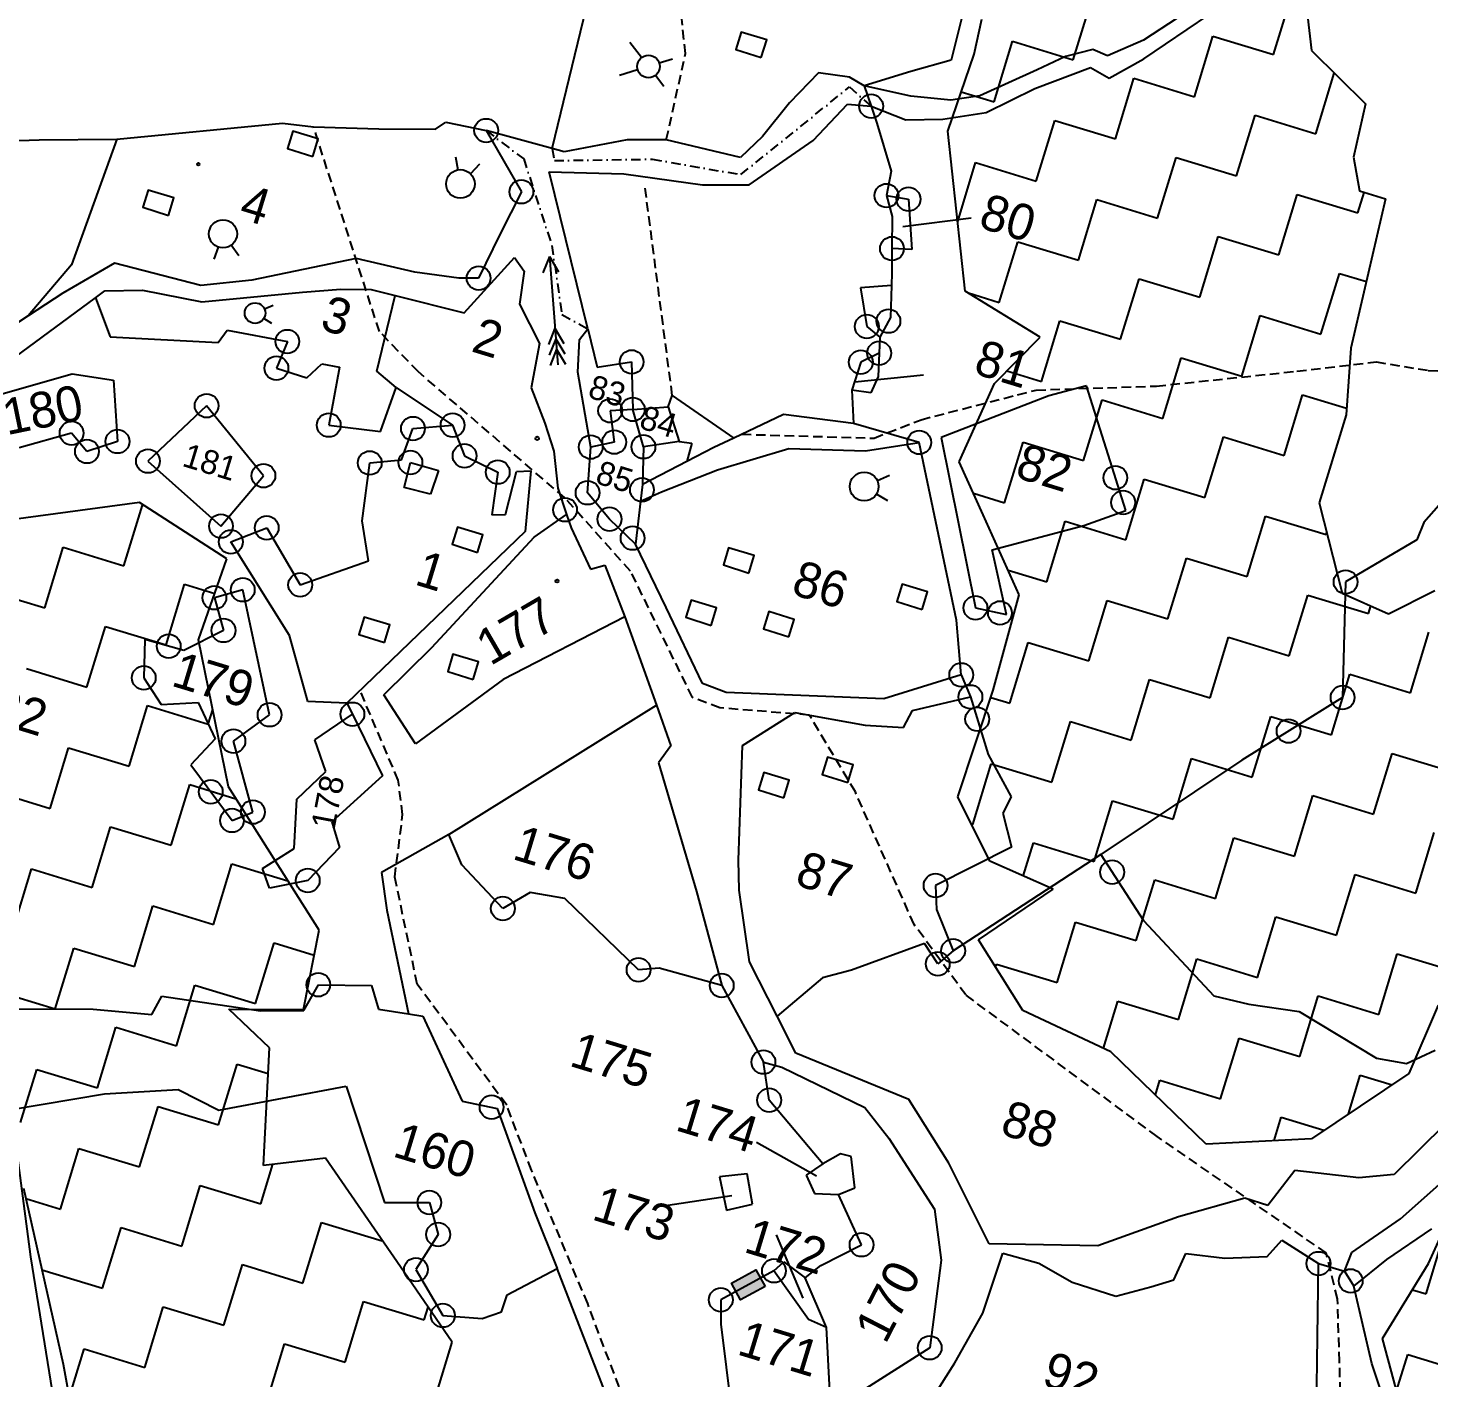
# Model space of a CAD drawing. Header units: metres. Extents: x 317586 to 322617, y 1862238 to 1866178.
# Drawn here: x 319474 to 320211, y 1863519 to 1864229 of the extents above; entities that cross this region are included whole.
import ezdxf

# ---------------------------------------------------------------- set-up
doc = ezdxf.new("R2010")
doc.units = ezdxf.units.M
doc.linetypes.add('DASHDOT', pattern=[1, 0.5, -0.25, 0, -0.25])
doc.linetypes.add('DASHED', pattern=[0.75, 0.5, -0.25])
for name, color, linetype in [('LINE_FOOTPATH', 1, 'DASHED'), ('LINE_WATER', 4, 'Continuous'), ('OFF', 1, 'Continuous'), ('OTHERS', 1, 'Continuous'), ('POLY_HATCH', 12, 'Continuous'), ('POLY_PARCEL', 6, 'Continuous'), ('POLY_WATER', 4, 'Continuous'), ('SYM_WELL', 1, 'Continuous'), ('TEXT_PARCEL', 7, 'Continuous'), ('V_BOUND_LINE', 7, 'Continuous'), ('V_BOUND_STREAM_LINE', 7, 'DASHDOT')]:
    doc.layers.add(name, color=color, linetype=linetype)
doc.styles.get("Standard").update_dxf_attribs({"font": 'simplex.shx'})
doc.styles.add('TEXT_MAP', font='')
doc.styles.get('TEXT_MAP').set_extended_font_data('Kruti Dev 050')
doc.dimstyles.get("Standard").update_dxf_attribs({"dimtxt": 0.18, "dimasz": 0.18, "dimexe": 0.18, "dimexo": 0.0625, "dimgap": 0.09, "dimtad": 0, "dimtih": 1, "dimtoh": 1, "dimdec": 4, "dimzin": 0, "dimdsep": 46, "dimtxsty": 'Standard', "dimcen": 0.09, "dimadec": 0, "dimazin": 0, "dimtfac": 1, "dimtdec": 4, "dimtofl": 0, "dimtmove": 0, "dimatfit": 3, "dimfxl": 1, "dimtolj": 1, "dimtzin": 0, "dimarcsym": 0})

msp = doc.modelspace()

# ---------------------------------------------------------------- hatches: boundary and pattern name
msp.add_hatch(color=256).paths.add_polyline_path([(319843.72, 1863569.11), (319848.57, 1863560.23), (319861.4, 1863567.25), (319856.55, 1863576.12)])

# ---------------------------------------------------------------- linework, layer by layer
for points in [[(319698.5, 1864161.61), (319699.75, 1864154.83)], [(319711.2, 1864157.74), (319706.39, 1864152.81)], [(319584.45, 1864109.65), (319580.5, 1864115.15)], [(319571.54, 1864107.77), (319573.76, 1864114.17)], [(319747.97, 1864109.2), (319744.53, 1864100.61)], [(319747.97, 1864109.2), (319752.34, 1864052.22)], [(319747.97, 1864109.2), (319752.68, 1864101.23)], [(319602.6, 1864083.49), (319598.04, 1864081.57)], [(319601.84, 1864074), (319597.65, 1864076.61)], [(319750.86, 1864071.51), (319747.42, 1864062.92)], [(319750.86, 1864071.51), (319755.57, 1864063.55)], [(319751.29, 1864065.92), (319747.85, 1864057.33)], [(319751.29, 1864065.92), (319756, 1864057.95)], [(319751.7, 1864060.5), (319748.26, 1864051.91)], [(319751.7, 1864060.5), (319756.41, 1864052.53)], [(319926.89, 1863993.94), (319920.54, 1863991.21)], [(319925.95, 1863980.66), (319920.05, 1863984.27)]]:
    msp.add_lwpolyline(points)
msp.add_lwpolyline([(319861.4, 1863567.25), (319848.57, 1863560.23), (319843.72, 1863569.11), (319856.55, 1863576.12)], close=True)
for centre, radius in [((319917.23, 1864188.35), 6.26), ((319714.7, 1864175.5), 6.26), ((319563.21, 1864157.8), 0.644), ((319701.12, 1864147.42), 7.54), ((319733.19, 1864143.3), 6.26), ((319925.29, 1864141.26), 6.26), ((319936.9, 1864139.44), 6.26), ((319576.18, 1864121.16), 7.4), ((319928.2, 1864113.38), 6.26), ((319710.71, 1864097.86), 6.26), ((319593.06, 1864079.47), 5.41), ((319914.99, 1864072.39), 6.26), ((319926.34, 1864075.27), 6.26), ((319610.05, 1864064.48), 6.26), ((319921.45, 1864058.37), 6.26), ((319604.28, 1864050.5), 6.26), ((319791.23, 1864053.75), 6.26), ((319911.81, 1864053.66), 6.26), ((319567.59, 1864030.75), 6.26), ((319779.95, 1864028.12), 6.26), ((319791.81, 1864028.81), 6.26), ((319631.84, 1864020.55), 6.26), ((319697.01, 1864020.53), 6.26), ((319496.53, 1864016.28), 6.26), ((319676.16, 1864018.69), 6.26), ((319504.62, 1864006.7), 6.26), ((319520.68, 1864011.94), 6.26), ((319741.54, 1864013.54), 0.922), ((319769.67, 1864009), 6.26), ((319782.09, 1864011.63), 6.26), ((319797.4, 1864009.14), 6.26), ((319942.55, 1864011.45), 6.26), ((319536.72, 1864001.62), 6.26), ((319653.39, 1864000.61), 6.26), ((319674.81, 1864000.88), 6.26), ((319703.31, 1864004.38), 6.26), ((319597.46, 1863993.92), 6.26), ((319720.77, 1863995.82), 6.26), ((320045.74, 1863992.86), 6.26), ((319768.05, 1863984.94), 6.26), ((319796.66, 1863986.47), 6.26), ((319913.6, 1863988.21), 7.56), ((319756.16, 1863976), 6.26), ((320049.85, 1863979.82), 6.26), ((319779.58, 1863971.03), 6.26), ((319575.14, 1863967.41), 6.26), ((319599.18, 1863966.46), 6.26), ((319791.73, 1863961.09), 6.26), ((319580.31, 1863959.06), 6.26), ((319586.58, 1863933.9), 6.26), ((319616.82, 1863936.51), 6.26), ((319751.95, 1863938.45), 0.781), ((320166.91, 1863937.98), 6.26), ((319571.64, 1863929.73), 6.26), ((319972.12, 1863924.41), 6.26), ((319985.04, 1863921.68), 6.26), ((319576.46, 1863912.52), 6.26), ((319547.61, 1863904.21), 6.26), ((319534.5, 1863887.56), 6.26), ((319964.67, 1863889.07), 6.26), ((319969.47, 1863877.5), 6.26), ((320165.32, 1863877.22), 6.26), ((319600.72, 1863868.14), 6.26), ((319644.3, 1863868.4), 6.26), ((319973.06, 1863865.84), 6.26), ((320136.89, 1863859.57), 6.26), ((319581.67, 1863854.22), 6.26), ((319569.73, 1863827.6), 6.26), ((319591.96, 1863816.95), 6.26), ((319580.93, 1863812.53), 6.26), ((320044.08, 1863785.29), 6.26), ((319620.78, 1863780.94), 6.26), ((319951.16, 1863778.31), 6.26), ((319723.46, 1863766.16), 6.26), ((319960.38, 1863743.92), 6.26), ((319794.87, 1863733.94), 6.26), ((319952.3, 1863737.05), 6.26), ((319626.36, 1863726.11), 6.26), ((319838.61, 1863725.68), 6.26), ((319860.55, 1863685.4), 6.26), ((319717.54, 1863661.65), 6.26), ((319863.59, 1863665.36), 6.26), ((319684.77, 1863611.51), 6.26), ((319689.41, 1863594.68), 6.26), ((319912.21, 1863589.29), 6.26), ((320152.63, 1863579.37), 6.26), ((319677.74, 1863576.17), 6.26), ((319866.11, 1863575.59), 6.26), ((320169.58, 1863570.22), 6.26), ((319838.13, 1863560.29), 6.26), ((319691.86, 1863552.09), 6.26), ((319948.05, 1863535.09), 6.26)]:
    msp.add_circle(centre, radius)
at = {"layer": 'LINE_FOOTPATH', "ltscale": 10}
for p, q in [((319819.57, 1864216), (319814.44, 1864262.69)), ((319809.44, 1864170.6), (319819.57, 1864216)), ((319658.46, 1864069.76), (319623.82, 1864177.48)), ((319812.59, 1864036.18), (319798.23, 1864145.95)), ((319678.98, 1864048.53), (319658.46, 1864069.76)), ((319756.01, 1863982.26), (319678.98, 1864048.53)), ((320067.33, 1864041.07), (320141.31, 1864048.87)), ((320141.31, 1864048.87), (320182.92, 1864053.79)), ((320182.92, 1864053.79), (320210.39, 1864049.3)), ((320210.39, 1864049.3), (320267.25, 1864047.58)), ((320004.09, 1864038.99), (320067.33, 1864041.07)), ((319943.48, 1864023.38), (320004.09, 1864038.99)), ((319918.78, 1864013.67), (319943.48, 1864023.38)), ((319849.17, 1864015.71), (319918.78, 1864013.67)), ((319790.63, 1863943.73), (319756.01, 1863982.26)), ((319823.23, 1863877.24), (319790.63, 1863943.73)), ((319668.43, 1863833.63), (319648.32, 1863880.88)), ((319837.67, 1863871.72), (319823.23, 1863877.24)), ((319884.66, 1863867.99), (319837.67, 1863871.72)), ((319908.93, 1863827.54), (319884.66, 1863867.99)), ((319670.73, 1863815.59), (319668.43, 1863833.63)), ((319939.8, 1863757.84), (319908.93, 1863827.54)), ((319666.59, 1863782.79), (319670.73, 1863815.59)), ((319678.39, 1863726.4), (319666.59, 1863782.79)), ((319967.09, 1863720.68), (319939.8, 1863757.84)), ((319725.46, 1863662.68), (319678.39, 1863726.4)), ((320067.73, 1863646.2), (319967.09, 1863720.68)), ((319738.55, 1863628.45), (319725.46, 1863662.68)), ((320156.68, 1863585.02), (320067.73, 1863646.2)), ((319768.09, 1863558.29), (319738.55, 1863628.45)), ((320162.66, 1863560.77), (320156.68, 1863585.02)), ((319795.18, 1863486.4), (319768.09, 1863558.29)), ((320163.69, 1863527.94), (320162.66, 1863560.77)), ((320166.05, 1863437.08), (320163.69, 1863527.94))]:
    msp.add_line(p, q, dxfattribs=at)
at = {"layer": 'LINE_WATER'}
for p, q in [((320038.07, 1863794.6), (320060.48, 1863759.85)), ((320060.48, 1863759.85), (320097.64, 1863720.32)), ((320097.64, 1863720.32), (320116.06, 1863715.92)), ((320116.06, 1863715.92), (320142.53, 1863712.04)), ((320142.53, 1863712.04), (320183.19, 1863687.41)), ((320183.19, 1863687.41), (320198.9, 1863684.61)), ((320198.9, 1863684.61), (320213.98, 1863691.61))]:
    msp.add_line(p, q, dxfattribs=at)
at = {"layer": 'OFF'}
msp.add_line((319749.43, 1864166), (319714.7, 1864175.5), dxfattribs=at)
at = {"layer": 'OFF', "ltscale": 10}
msp.add_line((319964.67, 1863889.07), (319969.47, 1863877.5), dxfattribs=at)
at = {"layer": 'OTHERS'}
for points in [[(319859.46, 1864213.98), (319862.28, 1864223.22), (319848.88, 1864227.3), (319846.12, 1864218.22), (319859.46, 1864213.98)], [(319623.46, 1864161.87), (319626.27, 1864171.11), (319612.88, 1864175.19), (319610.12, 1864166.11), (319623.46, 1864161.87)], [(319547.44, 1864130.88), (319550.25, 1864140.11), (319536.86, 1864144.2), (319534.09, 1864135.12), (319547.44, 1864130.88)], [(319710.13, 1863953.56), (319712.94, 1863962.8), (319699.55, 1863966.88), (319696.78, 1863957.8), (319710.13, 1863953.56)], [(319852.84, 1863942.71), (319855.66, 1863951.95), (319842.26, 1863956.03), (319839.5, 1863946.95), (319852.84, 1863942.71)], [(319944.14, 1863923.51), (319946.96, 1863932.75), (319933.57, 1863936.83), (319930.8, 1863927.75), (319944.14, 1863923.51)], [(319833.1, 1863915.16), (319835.91, 1863924.4), (319822.52, 1863928.48), (319819.76, 1863919.4), (319833.1, 1863915.16)], [(319661.09, 1863906.14), (319663.9, 1863915.38), (319650.51, 1863919.46), (319647.74, 1863910.38), (319661.09, 1863906.14)], [(319873.92, 1863909.07), (319876.73, 1863918.31), (319863.34, 1863922.39), (319860.57, 1863913.31), (319873.92, 1863909.07)], [(319707.79, 1863886.65), (319710.61, 1863895.89), (319697.21, 1863899.97), (319694.45, 1863890.89), (319707.79, 1863886.65)], [(319904.9, 1863832.47), (319907.71, 1863841.71), (319894.32, 1863845.79), (319891.55, 1863836.71), (319904.9, 1863832.47)], [(319871.29, 1863824.47), (319874.11, 1863833.71), (319860.72, 1863837.79), (319857.95, 1863828.71), (319871.29, 1863824.47)]]:
    msp.add_lwpolyline(points, dxfattribs=at)
at = {"layer": 'POLY_HATCH', "linetype": 'Continuous'}
for p, q in [((320129.01, 1864215.48), (320138.73, 1864247.38)), ((320023.57, 1864212.73), (320033.29, 1864244.64)), ((320087.38, 1864193.29), (320097.11, 1864225.2)), ((320097.11, 1864225.2), (320129.01, 1864215.48)), ((319981.95, 1864190.55), (319991.67, 1864222.45)), ((319991.67, 1864222.45), (320023.57, 1864212.73)), ((320045.76, 1864171.11), (320055.48, 1864203.01)), ((320055.48, 1864203.01), (320087.38, 1864193.29)), ((320151.2, 1864173.85), (320160.92, 1864205.76)), ((320160.92, 1864205.76), (320161.05, 1864205.71)), ((319964.66, 1864195.81), (319981.95, 1864190.55)), ((320004.13, 1864148.92), (320013.85, 1864180.83)), ((320013.85, 1864180.83), (320045.76, 1864171.11)), ((320109.57, 1864151.66), (320119.29, 1864183.57)), ((320119.29, 1864183.57), (320151.2, 1864173.85)), ((319962.79, 1864127.69), (319972.23, 1864158.64)), ((319972.23, 1864158.64), (320004.13, 1864148.92)), ((320067.94, 1864129.48), (320077.66, 1864161.39)), ((320077.66, 1864161.39), (320109.57, 1864151.66)), ((320026.32, 1864107.29), (320036.04, 1864139.2)), ((320036.04, 1864139.2), (320067.94, 1864129.48)), ((320131.75, 1864110.04), (320141.48, 1864141.94)), ((320141.48, 1864141.94), (320173.38, 1864132.22)), ((320173.38, 1864132.22), (320176.66, 1864142.97)), ((319984.69, 1864085.11), (319994.41, 1864117.02)), ((319994.41, 1864117.02), (320026.32, 1864107.29)), ((320090.13, 1864087.85), (320099.85, 1864119.76)), ((320099.85, 1864119.76), (320131.75, 1864110.04)), ((320153.94, 1864068.41), (320163.66, 1864100.32)), ((320163.66, 1864100.32), (320177.84, 1864096)), ((320048.5, 1864065.67), (320058.22, 1864097.57)), ((320058.22, 1864097.57), (320090.13, 1864087.85)), ((319967.87, 1864090.23), (319984.69, 1864085.11)), ((320112.31, 1864046.23), (320122.03, 1864078.13)), ((320122.03, 1864078.13), (320153.94, 1864068.41)), ((320006.87, 1864043.48), (320016.6, 1864075.39)), ((320016.6, 1864075.39), (320048.5, 1864065.67)), ((320070.69, 1864024.04), (320080.41, 1864055.95)), ((320080.41, 1864055.95), (320112.31, 1864046.23)), ((319988.71, 1864049.02), (320006.87, 1864043.48)), ((320029.06, 1864001.86), (320038.78, 1864033.76)), ((320038.78, 1864033.76), (320070.69, 1864024.04)), ((320134.5, 1864004.6), (320144.22, 1864036.51)), ((320144.22, 1864036.51), (320167.42, 1864029.44)), ((319987.43, 1863979.67), (319997.15, 1864011.58)), ((319997.15, 1864011.58), (320029.06, 1864001.86)), ((320092.87, 1863982.41), (320102.59, 1864014.32)), ((320102.59, 1864014.32), (320134.5, 1864004.6)), ((320051.24, 1863960.23), (320060.97, 1863992.14)), ((320060.97, 1863992.14), (320092.87, 1863982.41)), ((319971.12, 1863984.64), (319987.43, 1863979.67)), ((319524.05, 1863946.51), (319533.77, 1863978.42)), ((319533.77, 1863978.42), (319535.2, 1863977.98)), ((320009.62, 1863938.04), (320019.34, 1863969.95)), ((320019.34, 1863969.95), (320051.24, 1863960.23)), ((320115.06, 1863940.79), (320124.78, 1863972.69)), ((320124.78, 1863972.69), (320156.68, 1863962.97)), ((320156.68, 1863962.97), (320157, 1863964.01)), ((319482.43, 1863924.33), (319492.15, 1863956.23)), ((319492.15, 1863956.23), (319524.05, 1863946.51)), ((320073.43, 1863918.6), (320083.15, 1863950.51)), ((320083.15, 1863950.51), (320115.06, 1863940.79)), ((319989.34, 1863944.22), (320009.62, 1863938.04)), ((319450.52, 1863934.05), (319482.43, 1863924.33)), ((319546.24, 1863904.89), (319555.96, 1863936.79)), ((319555.96, 1863936.79), (319571.88, 1863931.94)), ((320137.24, 1863899.16), (320146.96, 1863931.07)), ((320146.96, 1863931.07), (320178.87, 1863921.35)), ((320031.8, 1863896.42), (320041.52, 1863928.32)), ((320041.52, 1863928.32), (320073.43, 1863918.6)), ((320178.87, 1863921.35), (320180.12, 1863925.45)), ((319504.61, 1863882.7), (319514.33, 1863914.61)), ((319514.33, 1863914.61), (319546.24, 1863904.89)), ((320095.62, 1863876.98), (320105.34, 1863908.88)), ((320105.34, 1863908.88), (320137.24, 1863899.16)), ((320201.05, 1863879.72), (320210.77, 1863911.63)), ((319990.18, 1863874.23), (319999.9, 1863906.14)), ((319999.9, 1863906.14), (320031.8, 1863896.42)), ((319472.71, 1863892.42), (319504.61, 1863882.7)), ((320053.99, 1863854.79), (320063.71, 1863886.7)), ((320063.71, 1863886.7), (320095.62, 1863876.98)), ((320159.43, 1863857.53), (320169.15, 1863889.44)), ((320169.15, 1863889.44), (320201.05, 1863879.72)), ((319526.8, 1863841.07), (319536.52, 1863872.98)), ((319536.52, 1863872.98), (319568.42, 1863863.26)), ((319980.16, 1863877.28), (319990.18, 1863874.23)), ((319568.42, 1863863.26), (319570.77, 1863870.95)), ((320012.36, 1863832.61), (320022.08, 1863864.51)), ((320022.08, 1863864.51), (320053.99, 1863854.79)), ((320117.8, 1863835.35), (320127.52, 1863867.25)), ((320127.52, 1863867.25), (320159.43, 1863857.53)), ((319485.17, 1863818.89), (319494.89, 1863850.79)), ((319494.89, 1863850.79), (319526.8, 1863841.07)), ((319970.74, 1863810.42), (319980.46, 1863842.33)), ((319980.46, 1863842.33), (320012.36, 1863832.61)), ((320076.17, 1863813.16), (320085.89, 1863845.07)), ((320085.89, 1863845.07), (320117.8, 1863835.35)), ((320181.61, 1863815.91), (320191.33, 1863847.81)), ((320191.33, 1863847.81), (320223.24, 1863838.09)), ((319453.26, 1863828.61), (319485.17, 1863818.89)), ((319548.98, 1863799.45), (319558.7, 1863831.35)), ((319558.7, 1863831.35), (319582.98, 1863823.96)), ((320034.55, 1863790.98), (320044.27, 1863822.88)), ((320044.27, 1863822.88), (320076.17, 1863813.16)), ((320139.99, 1863793.72), (320149.71, 1863825.63)), ((320149.71, 1863825.63), (320181.61, 1863815.91)), ((319507.35, 1863777.26), (319517.08, 1863809.17)), ((319517.08, 1863809.17), (319548.98, 1863799.45)), ((319969.85, 1863810.69), (319970.74, 1863810.42)), ((320203.8, 1863774.28), (320213.52, 1863806.19)), ((319997.32, 1863783.24), (320002.64, 1863800.7)), ((320002.64, 1863800.7), (320034.55, 1863790.98)), ((320098.36, 1863771.54), (320108.08, 1863803.44)), ((320108.08, 1863803.44), (320139.99, 1863793.72)), ((319465.73, 1863755.08), (319475.45, 1863786.98)), ((319475.45, 1863786.98), (319507.35, 1863777.26)), ((319571.17, 1863757.82), (319580.89, 1863789.73)), ((319580.89, 1863789.73), (319610.34, 1863780.75)), ((320162.17, 1863752.1), (320171.89, 1863784)), ((320171.89, 1863784), (320203.8, 1863774.28)), ((320056.73, 1863749.35), (320066.45, 1863781.26)), ((320066.45, 1863781.26), (320098.36, 1863771.54)), ((319529.54, 1863735.64), (319539.26, 1863767.54)), ((319539.26, 1863767.54), (319571.17, 1863757.82)), ((320120.54, 1863729.91), (320130.26, 1863761.82)), ((320130.26, 1863761.82), (320162.17, 1863752.1)), ((320015.11, 1863727.17), (320024.83, 1863759.07)), ((320024.83, 1863759.07), (320056.73, 1863749.35)), ((319593.35, 1863716.19), (319603.07, 1863748.1)), ((319603.07, 1863748.1), (319624.2, 1863741.66)), ((319487.91, 1863713.45), (319497.63, 1863745.36)), ((319497.63, 1863745.36), (319529.54, 1863735.64)), ((320078.92, 1863707.73), (320088.64, 1863739.63)), ((320088.64, 1863739.63), (320120.54, 1863729.91)), ((320184.36, 1863710.47), (320194.08, 1863742.37)), ((320194.08, 1863742.37), (320225.98, 1863732.65)), ((319982.74, 1863735.36), (319983.2, 1863736.89)), ((319983.2, 1863736.89), (320015.11, 1863727.17)), ((319551.72, 1863694.01), (319561.45, 1863725.91)), ((319561.45, 1863725.91), (319593.35, 1863716.19)), ((319456.01, 1863723.17), (319487.91, 1863713.45)), ((320039.45, 1863692.64), (320047.01, 1863717.45)), ((320047.01, 1863717.45), (320078.92, 1863707.73)), ((320142.73, 1863688.28), (320152.45, 1863720.19)), ((320152.45, 1863720.19), (320184.36, 1863710.47)), ((319510.1, 1863671.82), (319519.82, 1863703.73)), ((319519.82, 1863703.73), (319551.72, 1863694.01)), ((320101.1, 1863666.1), (320110.82, 1863698)), ((320110.82, 1863698), (320142.73, 1863688.28)), ((319469.68, 1863653.61), (319478.19, 1863681.54)), ((319478.19, 1863681.54), (319510.1, 1863671.82)), ((319573.91, 1863652.38), (319583.63, 1863684.29)), ((319583.63, 1863684.29), (319599.91, 1863679.33)), ((320066.85, 1863668.13), (320069.2, 1863675.82)), ((320069.2, 1863675.82), (320101.1, 1863666.1)), ((320168.41, 1863658.12), (320174.63, 1863678.56)), ((320174.63, 1863678.56), (320191.37, 1863673.46)), ((319532.28, 1863630.2), (319542, 1863662.1)), ((319542, 1863662.1), (319573.91, 1863652.38)), ((320129.26, 1863644.08), (320133.01, 1863656.38)), ((320133.01, 1863656.38), (320155.52, 1863649.52)), ((319490.66, 1863608.01), (319500.38, 1863639.92)), ((319500.38, 1863639.92), (319532.28, 1863630.2)), ((319596.09, 1863610.76), (319602.46, 1863631.63)), ((319554.47, 1863588.57), (319564.19, 1863620.48)), ((319564.19, 1863620.48), (319596.09, 1863610.76)), ((319472.51, 1863613.54), (319490.66, 1863608.01)), ((319618.28, 1863569.13), (319628, 1863601.03)), ((319628, 1863601.03), (319659.91, 1863591.31)), ((319512.84, 1863566.39), (319522.56, 1863598.29)), ((319522.56, 1863598.29), (319554.47, 1863588.57)), ((319659.91, 1863591.31), (319659.99, 1863591.59)), ((320209.28, 1863563.4), (320219, 1863595.31)), ((319576.65, 1863546.94), (319586.37, 1863578.85)), ((319586.37, 1863578.85), (319618.28, 1863569.13)), ((319480.94, 1863576.11), (319512.84, 1863566.39)), ((319480.94, 1863576.1), (319480.94, 1863576.11)), ((320202.03, 1863565.61), (320209.28, 1863563.4)), ((319535.03, 1863524.76), (319544.75, 1863556.66)), ((319544.75, 1863556.66), (319576.65, 1863546.94)), ((319640.46, 1863527.5), (319650.19, 1863559.41)), ((319650.19, 1863559.41), (319682.09, 1863549.69)), ((319682.09, 1863549.69), (319684.15, 1863556.46)), ((319495.29, 1863508.78), (319503.12, 1863534.48)), ((319503.12, 1863534.48), (319535.03, 1863524.76)), ((319598.84, 1863505.32), (319608.56, 1863537.22)), ((319608.56, 1863537.22), (319640.46, 1863527.5)), ((320193.74, 1863512.39), (320199.56, 1863531.5)), ((320199.56, 1863531.5), (320231.47, 1863521.78))]:
    msp.add_line(p, q, dxfattribs=at)
at = {"layer": 'POLY_HATCH'}
for p, q in [((320145.46, 1864247.59), (320149.03, 1864217.69)), ((319971.39, 1864215.66), (319975.48, 1864234.04)), ((320149.03, 1864217.69), (320177.35, 1864189.48)), ((319957.68, 1864175.22), (319971.39, 1864215.66)), ((320177.35, 1864189.48), (320171.1, 1864161.42)), ((319966.75, 1864090.92), (319957.68, 1864175.22)), ((320171.1, 1864161.42), (320174.19, 1864143.72)), ((320187.91, 1864139.54), (320169.74, 1864060.96)), ((320174.19, 1864143.72), (320187.91, 1864139.54)), ((320006.26, 1864066.8), (319966.75, 1864090.92)), ((319982.21, 1864042.42), (320006.26, 1864066.8)), ((320169.74, 1864060.96), (320167.17, 1864026.02)), ((319963.62, 1864001.27), (319982.21, 1864042.42)), ((320167.17, 1864026.02), (320153.03, 1863979.63)), ((319976.25, 1863973.26), (319963.62, 1864001.27)), ((319532.3, 1863979.86), (319433.96, 1863966.63)), ((319578.26, 1863950.15), (319532.3, 1863979.86)), ((320153.03, 1863979.63), (320165.1, 1863932.16)), ((319995.19, 1863931.25), (319976.25, 1863973.26)), ((319563.33, 1863907.59), (319578.26, 1863950.15)), ((319981.42, 1863881.09), (319995.19, 1863931.25)), ((320165.1, 1863932.16), (320189.47, 1863921.28)), ((320189.47, 1863921.28), (320213.92, 1863933.42)), ((319579.04, 1863830.17), (319563.33, 1863907.59)), ((319962.78, 1863824.86), (319981.42, 1863881.09)), ((319626.8, 1863754.76), (319579.04, 1863830.17)), ((319979.67, 1863791.02), (319962.78, 1863824.86)), ((320012.98, 1863776.34), (319979.67, 1863791.02)), ((319973.7, 1863749.78), (320012.98, 1863776.34)), ((319618.5, 1863712.98), (319626.8, 1863754.76)), ((319997.09, 1863712.45), (319973.7, 1863749.78)), ((319600.6, 1863692.92), (319579.26, 1863713.16)), ((319579.26, 1863713.16), (319618.5, 1863712.98)), ((320043.39, 1863690.8), (319997.09, 1863712.45)), ((320215.62, 1863715.33), (320200.1, 1863679.29)), ((319597.47, 1863631.05), (319600.6, 1863692.92)), ((320093.6, 1863642.28), (320043.39, 1863690.8)), ((320200.1, 1863679.29), (320148.87, 1863645.07)), ((320148.87, 1863645.07), (320093.6, 1863642.28)), ((319630.07, 1863634.86), (319597.47, 1863631.05)), ((319669.62, 1863577.66), (319630.07, 1863634.86)), ((319471.25, 1863619.12), (319492.12, 1863526.39)), ((320210.5, 1863579.48), (320224.33, 1863610)), ((319696.83, 1863537.96), (319669.62, 1863577.66)), ((320186.39, 1863540.02), (320210.5, 1863579.48)), ((320199.07, 1863492.36), (320186.39, 1863540.02)), ((319682.6, 1863491.26), (319696.83, 1863537.96)), ((319492.12, 1863526.39), (319507.44, 1863441.24))]:
    msp.add_line(p, q, dxfattribs=at)
at = {"layer": 'POLY_PARCEL'}
for p, q in [((319968.33, 1864248.75), (319959.41, 1864212.52)), ((319959.41, 1864212.52), (319938.18, 1864206.51)), ((319938.18, 1864206.51), (319913.55, 1864199.12)), ((319913.55, 1864199.12), (319917.23, 1864188.35)), ((319520.37, 1864171.02), (319496.45, 1864104.88)), ((319925.29, 1864141.26), (319936.9, 1864139.44)), ((319936.9, 1864139.44), (319938.67, 1864112.85)), ((319938.67, 1864112.85), (319928.2, 1864113.38)), ((319496.45, 1864104.88), (319473.75, 1864078.06)), ((319927.96, 1864093.92), (319927.4, 1864077.22)), ((319509.11, 1864087.52), (319516.75, 1864067.04)), ((319657.09, 1864048.86), (319666.82, 1864088.74)), ((319573.63, 1864063.94), (319578.43, 1864070.45)), ((319578.43, 1864070.45), (319610.05, 1864064.48)), ((319927.4, 1864077.22), (319921.75, 1864066.86)), ((319516.75, 1864067.04), (319573.63, 1864063.94)), ((319610.05, 1864064.48), (319604.28, 1864050.5)), ((319921.45, 1864058.37), (319921.02, 1864046.17)), ((319604.28, 1864050.5), (319620.22, 1864045.43)), ((319620.22, 1864045.43), (319628.26, 1864052.68)), ((319628.26, 1864052.68), (319637.44, 1864050.96)), ((319637.44, 1864050.96), (319631.84, 1864020.55)), ((319667.23, 1864040.38), (319657.09, 1864048.86)), ((319435.23, 1864030.06), (319496.76, 1864047.47)), ((319496.76, 1864047.47), (319518.65, 1864044.25)), ((319518.65, 1864044.25), (319520.68, 1864011.94)), ((319921.02, 1864046.17), (319917.06, 1864037.59)), ((320030.49, 1864041.21), (320010.71, 1864035.97)), ((320051.2, 1863975.53), (320030.49, 1864041.21)), ((319659.09, 1864017.2), (319667.23, 1864040.38)), ((319667.23, 1864040.38), (319697.01, 1864020.53)), ((319917.06, 1864037.59), (319907.01, 1864038.94)), ((320010.71, 1864035.97), (319954.1, 1864013.99)), ((319567.59, 1864030.75), (319536.72, 1864001.62)), ((319597.46, 1863993.92), (319567.59, 1864030.75)), ((319791.81, 1864028.81), (319779.95, 1864028.12)), ((319779.95, 1864028.12), (319782.09, 1864011.63)), ((319797.4, 1864009.14), (319791.81, 1864028.81)), ((319810.51, 1864030.09), (319816.25, 1864011.85)), ((319631.84, 1864020.55), (319659.09, 1864017.2)), ((319670.07, 1864002.22), (319676.16, 1864018.69)), ((319676.16, 1864018.69), (319697.01, 1864020.53)), ((319697.01, 1864020.53), (319703.31, 1864004.38)), ((319942.55, 1864011.45), (319907.99, 1864021.38)), ((319496.53, 1864016.28), (319468.92, 1864008.52)), ((319504.62, 1864006.7), (319496.53, 1864016.28)), ((319520.68, 1864011.94), (319504.62, 1864006.7)), ((319782.09, 1864011.63), (319769.67, 1864009)), ((319816.25, 1864011.85), (319797.4, 1864009.14)), ((319816.25, 1864011.85), (319822.97, 1864011.11)), ((319844.93, 1864013.73), (319834.45, 1864008.82)), ((319914.31, 1864007), (319942.55, 1864011.45)), ((319962.21, 1863917.96), (319942.55, 1864011.45)), ((319954.1, 1864013.99), (319972.12, 1863924.41)), ((320248.8, 1864015.56), (320208.05, 1863969.23)), ((319703.31, 1864004.38), (319720.77, 1863995.82)), ((319797.4, 1864009.14), (319797, 1863989.27)), ((319822.97, 1864011.11), (319820.18, 1864001.37)), ((319834.45, 1864008.82), (319820.18, 1864001.37)), ((319836.47, 1863996.95), (319873.98, 1864008.29)), ((319873.98, 1864008.29), (319914.31, 1864007)), ((319536.72, 1864001.62), (319575.14, 1863967.41)), ((319649.49, 1863970.11), (319653.39, 1864000.61)), ((319653.39, 1864000.61), (319670.07, 1864002.22)), ((319671.49, 1863987.77), (319674.81, 1864000.88)), ((319674.81, 1864000.88), (319689.54, 1863996.72)), ((319689.54, 1863996.72), (319685.3, 1863984.21)), ((319730.56, 1863996.07), (319738.25, 1863996.53)), ((319738.25, 1863996.53), (319735.18, 1863964.48)), ((319820.18, 1864001.37), (319797, 1863989.27)), ((319806.86, 1863985.5), (319836.47, 1863996.95)), ((319575.14, 1863967.41), (319597.46, 1863993.92)), ((319720.77, 1863995.82), (319717.58, 1863973.3)), ((319724.76, 1863973.48), (319730.56, 1863996.07)), ((319797, 1863989.27), (319795.94, 1863980.43)), ((319685.3, 1863984.21), (319671.49, 1863987.77)), ((319795.94, 1863980.43), (319806.86, 1863985.5)), ((319795.94, 1863980.43), (319793.24, 1863957.95)), ((320029.09, 1863967.68), (320051.2, 1863975.53)), ((319652.79, 1863949.05), (319649.49, 1863970.11)), ((319717.58, 1863973.3), (319724.76, 1863973.48)), ((319739.91, 1863961.5), (319757, 1863973.5)), ((319980.92, 1863954.99), (320029.09, 1863967.68)), ((320208.05, 1863969.23), (320204.43, 1863960.08)), ((319580.31, 1863959.06), (319599.18, 1863966.46)), ((319599.18, 1863966.46), (319616.82, 1863936.51)), ((319735.18, 1863964.48), (319641.44, 1863874.25)), ((319686.1, 1863903.57), (319739.91, 1863961.5)), ((320204.43, 1863960.08), (320166.91, 1863937.98)), ((319611.25, 1863909.75), (319580.31, 1863959.06)), ((319988.48, 1863920.96), (319980.92, 1863954.99)), ((319616.82, 1863936.51), (319652.79, 1863949.05)), ((320166.91, 1863937.98), (320165.32, 1863877.22)), ((319586.58, 1863933.9), (319571.64, 1863929.73)), ((319600.72, 1863868.14), (319586.58, 1863933.9)), ((319571.64, 1863929.73), (319576.46, 1863912.52)), ((319972.12, 1863924.41), (319988.48, 1863920.96)), ((319787.6, 1863919.57), (319723.55, 1863886.68)), ((319964.67, 1863889.07), (319962.21, 1863917.96)), ((319576.46, 1863912.52), (319555.6, 1863901.99)), ((319620.78, 1863875.15), (319611.25, 1863909.75)), ((319535.12, 1863907.67), (319534.5, 1863887.56)), ((319555.6, 1863901.99), (319535.12, 1863907.67)), ((319660.88, 1863878.55), (319686.1, 1863903.57)), ((319534.5, 1863887.56), (319543.71, 1863873.56)), ((319723.55, 1863886.68), (319677.47, 1863852.88)), ((319677.47, 1863852.88), (319660.88, 1863878.55)), ((319543.71, 1863873.56), (319563.21, 1863874.64)), ((319563.21, 1863874.64), (319571.99, 1863855.46)), ((319641.44, 1863874.25), (319620.78, 1863875.15)), ((319641.44, 1863874.25), (319644.3, 1863868.4)), ((319695, 1863805.2), (319804.23, 1863873.18)), ((319969.47, 1863877.5), (319978.8, 1863847.15)), ((320165.32, 1863877.22), (320112.3, 1863844.32)), ((319581.67, 1863854.22), (319600.72, 1863868.14)), ((319624.59, 1863854.91), (319644.3, 1863868.4)), ((319644.3, 1863868.4), (319660.18, 1863835.92)), ((319571.99, 1863855.46), (319559.25, 1863841.71)), ((319591.96, 1863816.95), (319581.67, 1863854.22)), ((319630.24, 1863838.25), (319624.59, 1863854.91)), ((319559.25, 1863841.71), (319580.93, 1863812.53)), ((319978.8, 1863847.15), (319991, 1863825.01)), ((320112.3, 1863844.32), (320038.07, 1863794.6)), ((319615.09, 1863823.71), (319630.24, 1863838.25)), ((319660.18, 1863835.92), (319633.49, 1863811.76)), ((319613.67, 1863797.74), (319615.09, 1863823.71)), ((319991, 1863825.01), (319986.58, 1863816.38)), ((319580.93, 1863812.53), (319591.96, 1863816.95)), ((319986.58, 1863816.38), (319991.08, 1863798.38)), ((319633.49, 1863811.76), (319637.41, 1863798.35)), ((319695, 1863805.2), (319659.54, 1863785.12)), ((319701.92, 1863789.22), (319695, 1863805.2)), ((319597.04, 1863787.27), (319613.67, 1863797.74)), ((319637.41, 1863798.35), (319620.78, 1863780.94)), ((319991.08, 1863798.38), (319951.16, 1863778.31)), ((320038.07, 1863794.6), (319960.38, 1863743.92)), ((319600.69, 1863776.95), (319597.04, 1863787.27)), ((319659.54, 1863785.12), (319662.43, 1863765.39)), ((319723.46, 1863766.16), (319701.92, 1863789.22)), ((319620.78, 1863780.94), (319600.69, 1863776.95)), ((319951.16, 1863778.31), (319951.65, 1863765.62)), ((319737.83, 1863774.61), (319723.46, 1863766.16)), ((319755.99, 1863771.44), (319737.83, 1863774.61)), ((319794.87, 1863733.94), (319755.99, 1863771.44)), ((319662.43, 1863765.39), (319673.78, 1863710.82)), ((319951.65, 1863765.62), (319960.38, 1863743.92)), ((319945.3, 1863747.77), (319906.9, 1863733.7)), ((319952.3, 1863737.05), (319945.3, 1863747.77)), ((319960.38, 1863743.92), (319952.3, 1863737.05)), ((319805.63, 1863734.85), (319794.87, 1863733.94)), ((319838.61, 1863725.68), (319805.63, 1863734.85)), ((319906.9, 1863733.7), (319891.56, 1863729.78)), ((319618.8, 1863712.45), (319626.36, 1863726.11)), ((319626.36, 1863726.11), (319654.28, 1863725.72)), ((319654.28, 1863725.72), (319658.1, 1863713.3)), ((319891.56, 1863729.78), (319867.71, 1863709.46)), ((319538.77, 1863710.39), (319544.07, 1863720.03)), ((319544.07, 1863720.03), (319595.97, 1863712.34)), ((319467.66, 1863713.47), (319507.94, 1863713.24)), ((319507.94, 1863713.24), (319538.77, 1863710.39)), ((319595.97, 1863712.34), (319618.8, 1863712.45)), ((319658.1, 1863713.3), (319673.78, 1863710.82)), ((319673.78, 1863710.82), (319681.34, 1863709.62)), ((319681.34, 1863709.62), (319702.02, 1863664.84)), ((319863.59, 1863665.36), (319860.55, 1863685.4)), ((319574.01, 1863660.01), (319641.04, 1863672.66)), ((319641.04, 1863672.66), (319661.14, 1863611.48)), ((319464.97, 1863660.45), (319513.84, 1863668.62)), ((319513.84, 1863668.62), (319552.66, 1863670.96)), ((319552.66, 1863670.96), (319574.01, 1863660.01)), ((319702.02, 1863664.84), (319720.52, 1863661.04)), ((319891.9, 1863631.86), (319863.59, 1863665.36)), ((319475.12, 1863582.88), (319464.97, 1863660.45)), ((319720.52, 1863661.04), (319740.2, 1863606.09)), ((319901.11, 1863637.17), (319891.9, 1863631.86)), ((319906.7, 1863635.73), (319901.11, 1863637.17)), ((319908.72, 1863619.14), (319906.7, 1863635.73)), ((319891.9, 1863631.86), (319883.02, 1863625.93)), ((319851.95, 1863626.53), (319837.38, 1863624.99)), ((319837.38, 1863624.99), (319841.11, 1863607.45)), ((319854.82, 1863610.6), (319851.95, 1863626.53)), ((319883.02, 1863625.93), (319887.4, 1863616.22)), ((319887.4, 1863616.22), (319900.09, 1863615.75)), ((319900.09, 1863615.75), (319908.72, 1863619.14)), ((319912.21, 1863589.29), (319900.09, 1863615.75)), ((319661.14, 1863611.48), (319684.77, 1863611.51)), ((319684.77, 1863611.51), (319689.41, 1863594.68)), ((319740.2, 1863606.09), (319751.95, 1863576.82)), ((319841.11, 1863607.45), (319854.82, 1863610.6)), ((319689.41, 1863594.68), (319677.74, 1863576.17)), ((320188.54, 1863581.56), (320212.22, 1863597.71)), ((319890.77, 1863578.28), (319912.21, 1863589.29)), ((319504.56, 1863398.35), (319475.12, 1863582.88)), ((319725.69, 1863562.86), (319751.95, 1863576.82)), ((319787.27, 1863485.94), (319751.95, 1863576.82)), ((319866.11, 1863575.59), (319871.29, 1863580.3)), ((319871.29, 1863580.3), (319882.54, 1863571.89)), ((319882.54, 1863571.89), (319890.77, 1863578.28)), ((320151.33, 1863478.31), (320152.63, 1863579.37)), ((320171.27, 1863567.51), (320188.54, 1863581.56)), ((319677.74, 1863576.17), (319691.86, 1863552.09)), ((319866.11, 1863575.59), (319838.13, 1863560.29)), ((319884.22, 1863549.91), (319866.11, 1863575.59)), ((319893.69, 1863545.72), (319882.54, 1863571.89)), ((320166.34, 1863575.42), (320171.27, 1863567.51)), ((319722.68, 1863554.03), (319725.69, 1863562.86)), ((320180.77, 1863526.77), (320171.27, 1863567.51)), ((319838.13, 1863560.29), (319838.15, 1863547.46)), ((319691.86, 1863552.09), (319712.48, 1863550.53)), ((319712.48, 1863550.53), (319722.68, 1863554.03)), ((319838.15, 1863547.46), (319844.4, 1863496.6)), ((319893.69, 1863545.72), (319884.22, 1863549.91)), ((319895.49, 1863512.25), (319893.69, 1863545.72)), ((320208.68, 1863443.42), (320180.77, 1863526.77))]:
    msp.add_line(p, q, dxfattribs=at)
at = {"layer": 'POLY_WATER'}
for p, q in [((320098.02, 1864247.65), (320060.49, 1864223.12)), ((320060.75, 1864213.23), (320094.89, 1864236.42)), ((320033.97, 1864218.12), (320019.49, 1864214.51)), ((320041.62, 1864214.9), (320033.97, 1864218.12)), ((320060.49, 1864223.12), (320041.62, 1864214.9)), ((320019.49, 1864214.51), (320004.55, 1864207.46)), ((320042.47, 1864203.04), (320060.75, 1864213.23)), ((319889.53, 1864205.94), (319874.29, 1864190.08)), ((319905.8, 1864203.66), (319889.53, 1864205.94)), ((319913.55, 1864199.12), (319905.8, 1864203.66)), ((320004.55, 1864207.46), (319974.48, 1864193.74)), ((320003.36, 1864197.72), (320032.6, 1864208.73)), ((320032.6, 1864208.73), (320042.47, 1864203.04)), ((319938.11, 1864193.52), (319913.55, 1864199.12)), ((319977.77, 1864185.01), (320003.36, 1864197.72)), ((319874.29, 1864190.08), (319859.99, 1864172.44)), ((319886.69, 1864170.25), (319904.73, 1864189.42)), ((319904.73, 1864189.42), (319917.23, 1864188.35)), ((319917.23, 1864188.35), (319935.56, 1864181.22)), ((319959.23, 1864191.55), (319938.11, 1864193.52)), ((319974.48, 1864193.74), (319959.23, 1864191.55)), ((319935.56, 1864181.22), (319954.99, 1864181.54)), ((319954.99, 1864181.54), (319977.77, 1864185.01)), ((319714.7, 1864175.5), (319733.19, 1864143.3)), ((319755.77, 1864164.36), (319749.43, 1864166)), ((319788.92, 1864170.61), (319755.77, 1864164.36)), ((319809.44, 1864170.6), (319788.92, 1864170.61)), ((319848.58, 1864161.35), (319809.44, 1864170.6)), ((319859.99, 1864172.44), (319848.58, 1864161.35)), ((319853.1, 1864146.89), (319886.69, 1864170.25)), ((319768.13, 1864071.12), (319747.77, 1864153.72)), ((319747.77, 1864153.72), (319787.04, 1864152.75)), ((319787.04, 1864152.75), (319828.43, 1864146.98)), ((319828.43, 1864146.98), (319853.1, 1864146.89)), ((319733.19, 1864143.3), (319721.98, 1864121.18)), ((319721.98, 1864121.18), (319710.71, 1864097.86)), ((319646.34, 1864108.26), (319591.36, 1864096.77)), ((319677.14, 1864100.95), (319646.34, 1864108.26)), ((319703.08, 1864079.67), (319729.5, 1864108.78)), ((319729.5, 1864108.78), (319734.74, 1864101.54)), ((319519.11, 1864105.7), (319491.98, 1864089.89)), ((319564.61, 1864093.92), (319519.11, 1864105.7)), ((319700.27, 1864097.77), (319677.14, 1864100.95)), ((319734.74, 1864101.54), (319732.13, 1864084.2)), ((319591.36, 1864096.77), (319564.61, 1864093.92)), ((319710.71, 1864097.86), (319700.27, 1864097.77)), ((319466.93, 1864056.5), (319509.11, 1864087.52)), ((319491.98, 1864089.89), (319473.75, 1864078.06)), ((319509.11, 1864087.52), (319514.09, 1864091.18)), ((319514.09, 1864091.18), (319533.91, 1864091.55)), ((319533.91, 1864091.55), (319565.01, 1864085.47)), ((319565.01, 1864085.47), (319618, 1864090.44)), ((319618, 1864090.44), (319638.12, 1864092.03)), ((319638.12, 1864092.03), (319654.15, 1864091.91)), ((319654.15, 1864091.91), (319666.82, 1864088.74)), ((319666.82, 1864088.74), (319703.08, 1864079.67)), ((319473.75, 1864078.06), (319468.61, 1864074.72)), ((319732.13, 1864084.2), (319742.76, 1864063.42)), ((319763.77, 1864065.61), (319768.13, 1864071.12)), ((319742.76, 1864063.42), (319738.33, 1864040.1)), ((319762.96, 1864048.32), (319763.77, 1864065.61)), ((319769.67, 1864009), (319762.96, 1864048.32)), ((319738.33, 1864040.1), (319745.48, 1864021.57)), ((319745.48, 1864021.57), (319750.19, 1864006.76)), ((319750.19, 1864006.76), (319752.32, 1863987.39)), ((319768.05, 1863984.94), (319769.67, 1864009)), ((319752.32, 1863987.39), (319757, 1863973.5)), ((319779.58, 1863971.03), (319768.05, 1863984.94)), ((319757, 1863973.5), (319759.35, 1863966.52)), ((319793.24, 1863957.95), (319779.58, 1863971.03)), ((319759.35, 1863966.52), (319769.65, 1863944.65)), ((319809.43, 1863924.48), (319793.24, 1863957.95)), ((319769.65, 1863944.65), (319777.16, 1863946.83)), ((319777.16, 1863946.83), (319787.6, 1863919.57)), ((319828.49, 1863884.49), (319809.43, 1863924.48)), ((319787.6, 1863919.57), (319804.23, 1863873.18)), ((319964.67, 1863889.07), (319923.95, 1863876.51)), ((319841.04, 1863879.78), (319828.49, 1863884.49)), ((319923.95, 1863876.51), (319841.04, 1863879.78)), ((319804.23, 1863873.18), (319811.88, 1863851.83)), ((319939.05, 1863870.42), (319969.47, 1863877.5)), ((319849.51, 1863851.93), (319877.14, 1863869.37)), ((319877.14, 1863869.37), (319914.05, 1863862.58)), ((319934.24, 1863861.48), (319939.05, 1863870.42)), ((319914.05, 1863862.58), (319934.24, 1863861.48)), ((319811.88, 1863851.83), (319805.28, 1863842.84)), ((319847.5, 1863791.6), (319849.51, 1863851.93)), ((319805.28, 1863842.84), (319825.42, 1863775.17)), ((319847.73, 1863775.78), (319847.5, 1863791.6)), ((319853.23, 1863738.14), (319847.73, 1863775.78)), ((319825.42, 1863775.17), (319838.61, 1863725.68)), ((319867.71, 1863709.46), (319853.23, 1863738.14)), ((319838.61, 1863725.68), (319860.55, 1863685.4)), ((319877.54, 1863690.01), (319867.71, 1863709.46)), ((319937.06, 1863665.63), (319877.54, 1863690.01)), ((319860.55, 1863685.4), (319870.17, 1863682.77)), ((319870.17, 1863682.77), (319913.94, 1863661.41)), ((319958.1, 1863632.17), (319937.06, 1863665.63)), ((319913.94, 1863661.41), (319926.6, 1863645.36)), ((320219.35, 1863652.75), (320192.5, 1863626.15)), ((319926.6, 1863645.36), (319950.63, 1863608.02)), ((319979.38, 1863589.72), (319958.1, 1863632.17)), ((320140.23, 1863628.4), (320125.95, 1863609.86)), ((320173.82, 1863624.41), (320140.23, 1863628.4)), ((320192.5, 1863626.15), (320173.82, 1863624.41)), ((320195.82, 1863602.85), (320220.8, 1863625.26)), ((320113.79, 1863613.87), (320078.94, 1863603.98)), ((320125.95, 1863609.86), (320113.79, 1863613.87)), ((319950.63, 1863608.02), (319954.04, 1863581.12)), ((320078.94, 1863603.98), (320036.49, 1863588.67)), ((320170.22, 1863585.23), (320195.82, 1863602.85)), ((320125.65, 1863583.1), (320133.34, 1863591.75)), ((320133.34, 1863591.75), (320152.63, 1863579.37)), ((319976.02, 1863553.29), (319986.53, 1863584.87)), ((320036.49, 1863588.67), (319979.38, 1863589.72)), ((319986.53, 1863584.87), (320005.55, 1863579.61)), ((320076.57, 1863570.81), (320082.87, 1863584.65)), ((320082.87, 1863584.65), (320103.27, 1863582.29)), ((320166.34, 1863575.42), (320170.22, 1863585.23)), ((319954.04, 1863581.12), (319948.05, 1863535.09)), ((320005.55, 1863579.61), (320022.94, 1863569.61)), ((320103.27, 1863582.29), (320125.65, 1863583.1)), ((320152.63, 1863579.37), (320166.34, 1863575.42)), ((320022.94, 1863569.61), (320046, 1863562.29)), ((320064.42, 1863567.08), (320076.57, 1863570.81)), ((320046, 1863562.29), (320064.42, 1863567.08)), ((319961.22, 1863527.18), (319976.02, 1863553.29)), ((319948.05, 1863535.09), (319909.27, 1863510.34)), ((319943.42, 1863499.02), (319961.22, 1863527.18))]:
    msp.add_line(p, q, dxfattribs=at)
at = {"layer": 'SYM_WELL'}
for points in [[(319796.42, 1864213.91), (319790.32, 1864221.8)], [(319812.74, 1864213.14), (319805.77, 1864210.96)], [(319794.38, 1864207.41), (319784.86, 1864204.45)], [(319808.19, 1864198.69), (319803.72, 1864204.47)]]:
    msp.add_lwpolyline(points, dxfattribs=at)
msp.add_circle((319800.07, 1864209.19), 5.97, dxfattribs=at)
at = {"layer": 'V_BOUND_LINE'}
for p, q in [((319749.43, 1864166), (319769.39, 1864248.61)), ((319917.23, 1864188.35), (319920.3, 1864179.34)), ((319520.37, 1864171.02), (319607.51, 1864179.31)), ((319607.51, 1864179.31), (319623.82, 1864177.48)), ((319623.82, 1864177.48), (319658.11, 1864176.46)), ((319658.11, 1864176.46), (319688.04, 1864176.2)), ((319688.04, 1864176.2), (319693.48, 1864179.97)), ((319693.48, 1864179.97), (319714.7, 1864175.5)), ((319920.3, 1864179.34), (319927.82, 1864154.22)), ((319463.47, 1864170.07), (319479.38, 1864170.65)), ((319479.38, 1864170.65), (319520.37, 1864171.02)), ((319927.82, 1864154.22), (319925.29, 1864141.26)), ((319925.29, 1864141.26), (319928.22, 1864130.31)), ((319928.22, 1864130.31), (319928.2, 1864113.38)), ((319928.2, 1864113.38), (319928.18, 1864100.58)), ((319928.18, 1864100.58), (319927.96, 1864093.92)), ((319927.96, 1864093.92), (319911.67, 1864092.77)), ((319911.67, 1864092.77), (319914.99, 1864072.39)), ((319768.13, 1864071.12), (319773.04, 1864051.05)), ((319914.99, 1864072.39), (319921.75, 1864066.86)), ((319921.75, 1864066.86), (319921.45, 1864058.37)), ((319921.45, 1864058.37), (319911.81, 1864053.66)), ((319773.04, 1864051.05), (319791.23, 1864053.75)), ((319791.23, 1864053.75), (319791.81, 1864028.81)), ((319911.81, 1864053.66), (319907.01, 1864038.94)), ((319810.51, 1864030.09), (319812.59, 1864036.18)), ((319812.59, 1864036.18), (319844.93, 1864013.73)), ((319907.01, 1864038.94), (319907.99, 1864021.38)), ((319791.81, 1864028.81), (319810.51, 1864030.09)), ((319871.19, 1864026.03), (319844.93, 1864013.73)), ((319907.99, 1864021.38), (319871.19, 1864026.03))]:
    msp.add_line(p, q, dxfattribs=at)
at = {"layer": 'V_BOUND_STREAM_LINE', "ltscale": 10}
for p, q in [((319848.73, 1864152.33), (319905.8, 1864198.43)), ((319905.8, 1864198.43), (319917.23, 1864188.35)), ((319714.7, 1864175.5), (319734.43, 1864160.58)), ((319749.43, 1864166), (319750.56, 1864159.71)), ((319734.43, 1864160.58), (319749.26, 1864115.1)), ((319750.56, 1864159.71), (319802.01, 1864160.42)), ((319802.01, 1864160.42), (319848.73, 1864152.33)), ((319749.26, 1864115.1), (319754.56, 1864078.67)), ((319754.56, 1864078.67), (319768.13, 1864071.12))]:
    msp.add_line(p, q, dxfattribs=at)

# ---------------------------------------------------------------- texts
at = {"layer": 'TEXT_PARCEL', "style": 'TEXT_MAP'}
for s, height, rotation, p in [('4', 18.91, 343.0555, (319583.92, 1864129.47)), ('80', 18.909, 343.0555, (319973.09, 1864124.72)), ('3', 18.91, 343.0555, (319626.62, 1864071.16)), ('2', 18.91, 343.0555, (319706.2, 1864059.49)), ('81', 18.909, 343.0555, (319970.47, 1864047.87)), ('180', 18.909, 11.55565, (319462.46, 1864015.17)), ('83', 12.606, 343.0555, (319767.57, 1864035.27)), ('84', 12.606, 343.0555, (319794.57, 1864019.1)), ('181', 12.606, 343.0555, (319554.11, 1863999.17)), ('82', 18.909, 343.0555, (319992.33, 1863993.23)), ('85', 12.606, 343.0555, (319771.54, 1863990.14)), ('1', 18.91, 343.0555, (319676.39, 1863936.86)), ('86', 18.909, 343.0555, (319874.55, 1863931.79)), ('177', 18.909, 30.22396, (319716.85, 1863893.64)), ('179', 18.909, 343.0555, (319548.31, 1863883.59)), ('182', 18.909, 343.0555, (319439.61, 1863868.89)), ('178', 12.606, 79.1573, (319634.83, 1863807.19)), ('176', 18.909, 343.0555, (319727.82, 1863792.4)), ('87', 18.909, 343.0555, (319876.54, 1863778.76)), ('175', 18.909, 343.0555, (319757.78, 1863683.58)), ('174', 18.909, 343.0555, (319813.58, 1863649.72)), ('88', 18.909, 343.0555, (319984.47, 1863647.67)), ('160', 18.909, 343.0555, (319664.83, 1863635.94)), ('173', 18.909, 343.0555, (319769.65, 1863602.73)), ('172', 18.909, 343.0555, (319849.59, 1863585.65)), ('170', 18.909, 62.74351, (319924.78, 1863536.51)), ('171', 18.909, 343.0555, (319846.06, 1863531.78)), ('92', 18.909, 343.0555, (320006.4, 1863515.42))]:
    msp.add_text(s, height=height, rotation=rotation, dxfattribs=at).set_placement(p)

# ---------------------------------------------------------------- leaders
for points in [[(319969.92, 1864129.43), (319933.92, 1864124.85)], [(319944.76, 1864046.86), (319908.66, 1864043.06)], [(319856.84, 1863643.33), (319888.42, 1863625.45)], [(319808.06, 1863609.71), (319843.93, 1863615.23)], [(319867.22, 1863594.55), (319881.37, 1863561.13)]]:
    msp.add_leader(points, dimstyle='Standard', override={"dimtxt": 2.5, "dimasz": 2.5, "dimexe": 1.25, "dimexo": 0.625, "dimgap": 0.625, "dimtad": 1, "dimtih": 0, "dimtoh": 0, "dimzin": 8, "dimcen": 2.5, "dimtofl": 1})

doc.saveas('drawing.dxf')
